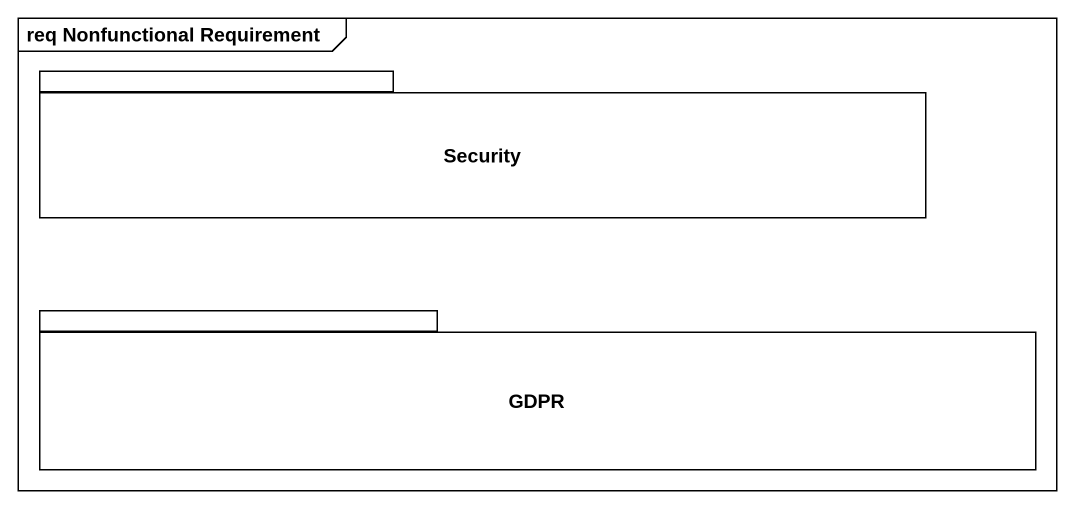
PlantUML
@startuml
mainframe req Nonfunctional Requirement
package Security {
}
package GDPR {
}
@enduml
